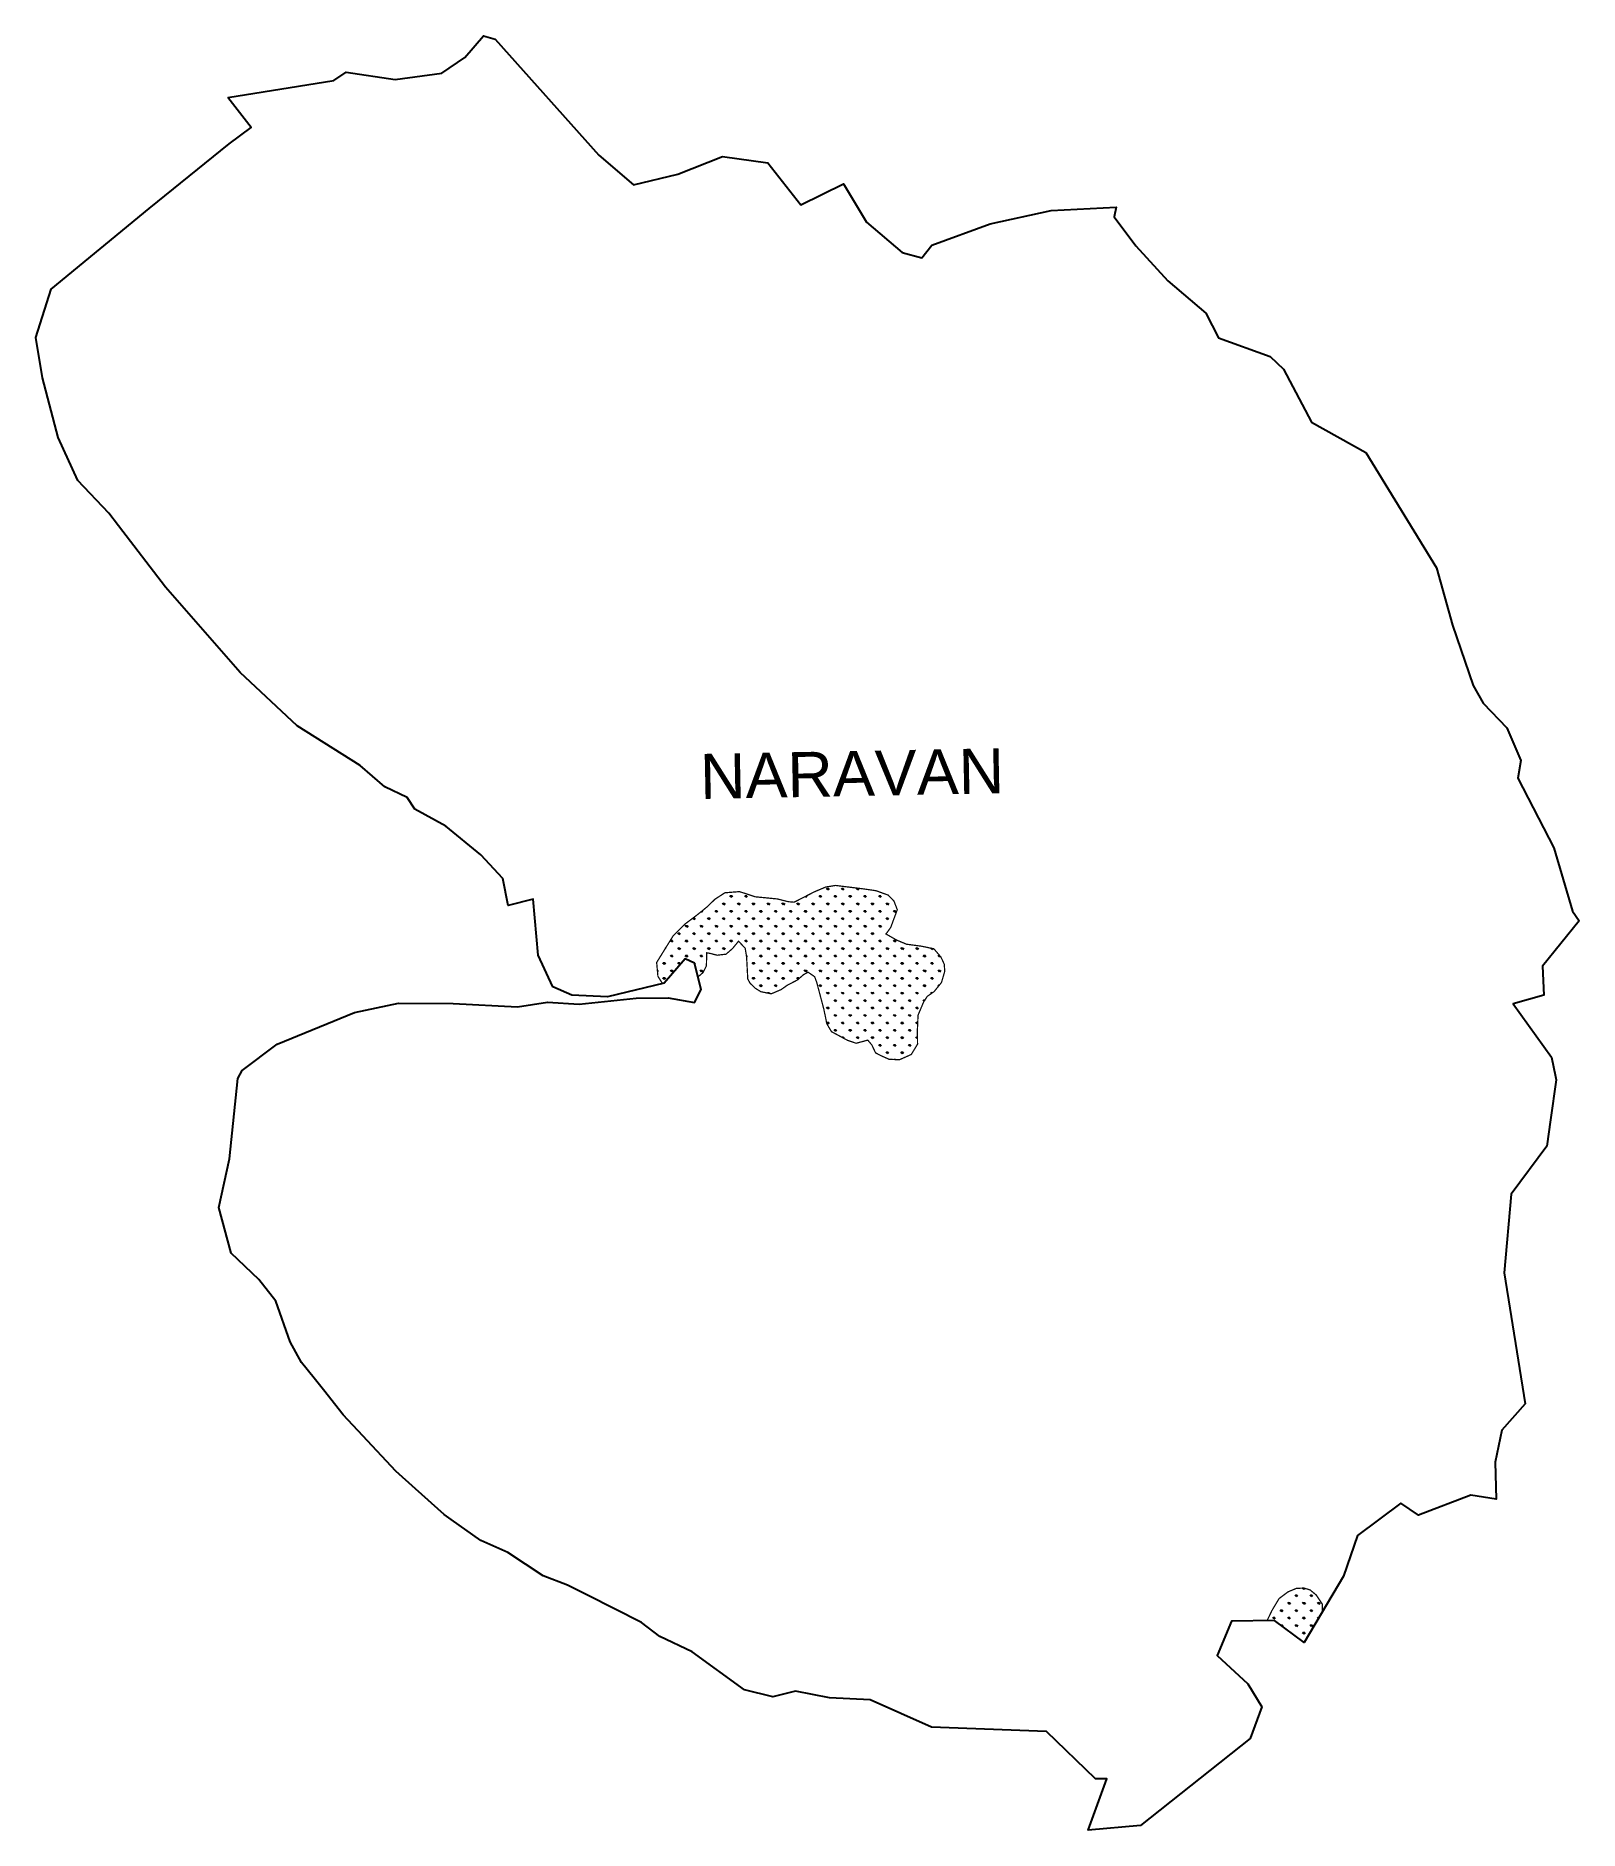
# Model space of a CAD drawing. Header units: metres. Extents: x 310277 to 314003, y 1915374 to 1919706.
import ezdxf

# ---------------------------------------------------------------- set-up
doc = ezdxf.new("R2010")
doc.units = ezdxf.units.M
doc.layers.add('MANGROOVES', color=112, linetype='Continuous')
doc.layers.add('VILLAGE NAME', color=250, linetype='Continuous')
doc.styles.get("Standard").update_dxf_attribs({"font": 'simplex.shx'})

msp = doc.modelspace()

# ---------------------------------------------------------------- hatches: boundary and pattern name
at = {"layer": 'MANGROOVES'}
h = msp.add_hatch(dxfattribs=at)
h.set_pattern_fill('GRASS', color=256)
h.paths.add_polyline_path([(312356.9, 1917595.9), (312349.1, 1917616.5), (312335.2, 1917631.1), (312305.6, 1917641.8), (312274.6, 1917646.3), (312207.7, 1917654.5), (312184.2, 1917650.7), (312156.7, 1917639.1), (312108, 1917614.1), (312093.5, 1917615.3), (312067.5, 1917621.9), (312014.1, 1917627.1), (311975.9, 1917639.6), (311940.7, 1917636.8), (311916.6, 1917621.2), (311898.2, 1917603.2), (311871.7, 1917581.8), (311844.9, 1917561.8), (311815.9, 1917533.1), (311775.9, 1917468.6), (311778.9, 1917435.2), (311789.6, 1917418.2), (311790, 1917417.9), (311793.7, 1917418.8), (311845.1, 1917477.3), (311867.4, 1917467.2), (311875.6, 1917433.6), (311887.6, 1917443.9), (311896, 1917460.1), (311896.8, 1917491.9), (311903.8, 1917490.7), (311922.1, 1917486.1), (311943.3, 1917488.5), (311959.2, 1917502.2), (311973.6, 1917520), (311989.7, 1917502.8), (311993.1, 1917481.8), (311995.9, 1917428.7), (312001.5, 1917418.4), (312014.6, 1917405.9), (312027.8, 1917397.9), (312052.9, 1917393), (312076.7, 1917403.2), (312091, 1917413.4), (312116.2, 1917426.5), (312130.6, 1917439.2), (312141.7, 1917445), (312157.4, 1917434.2), (312162.6, 1917419.9), (312179.6, 1917355.7), (312186.9, 1917320.4), (312198, 1917301.6), (312237.1, 1917280.4), (312257.6, 1917273.5), (312285.7, 1917281.1), (312295.4, 1917269.5), (312304.6, 1917250.3), (312317.9, 1917243.4), (312337.4, 1917234.7), (312362.4, 1917233.8), (312390.8, 1917246.5), (312405.9, 1917271.4), (312405.5, 1917305.5), (312407.1, 1917341.4), (312420.4, 1917372.8), (312429.4, 1917386.8), (312445.9, 1917398.2), (312463.7, 1917420.3), (312471.6, 1917447.4), (312470.3, 1917464.6), (312462.3, 1917481.7), (312445.3, 1917501.6), (312415.4, 1917507.8), (312379.4, 1917512.6), (312355.4, 1917522.6), (312329.7, 1917537.3), (312341.1, 1917553.1)])
h = msp.add_hatch(dxfattribs=at)
h.set_pattern_fill('GRASS', color=256)
h.paths.add_polyline_path([(313383.6, 1915919), (313368.5, 1915941.6), (313354, 1915953.5), (313339, 1915958.4), (313320.2, 1915957.3), (313300.7, 1915949.2), (313278.8, 1915932.8), (313261.5, 1915903.7), (313250, 1915879.8), (313267.5, 1915880.1), (313339.3, 1915826.9), (313383.3, 1915901.2)])

# ---------------------------------------------------------------- linework, layer by layer
at = {"color": 3, "flags": 128}
msp.add_lwpolyline([(310740, 1919556.8), (310996, 1919598.2), (311026.5, 1919618.2), (311144.7, 1919600), (311257.4, 1919615.5), (311313, 1919653.3), (311358.1, 1919705.5), (311386.2, 1919697.5), (311636.3, 1919417.9), (311719.8, 1919346.1), (311827.3, 1919372), (311934.6, 1919414.4), (312044.6, 1919398.8), (312124, 1919297.6), (312226.8, 1919348.4), (312282.3, 1919256.2), (312368.5, 1919182.2), (312416.1, 1919169.5), (312440.7, 1919200.6), (312581.6, 1919251.8), (312728.6, 1919284), (312885.6, 1919292.3), (312880.4, 1919268.5), (312933.1, 1919198.4), (313010.6, 1919114.2), (313102.1, 1919036.3), (313133, 1918976.3), (313257.4, 1918931.8), (313289.7, 1918900.9), (313357, 1918772.6), (313488, 1918699.6), (313659.1, 1918421.3), (313698, 1918282.7), (313747.8, 1918137), (313771.4, 1918094.2), (313828.5, 1918034.8), (313862.4, 1917956.1), (313855.1, 1917913.6), (313942.5, 1917745.1), (313987.8, 1917592.4), (314003.4, 1917568.7), (313915, 1917459.7), (313918.5, 1917390), (313843.9, 1917368.9), (313936.8, 1917239.9), (313946.6, 1917193.5), (313948.4, 1917185.1), (313934.4, 1917089), (313925.1, 1917024.7), (313839, 1916909), (313822.8, 1916718.9), (313873.3, 1916402.9), (313816.7, 1916339.3), (313801, 1916262.3), (313803.2, 1916172.8), (313741.8, 1916182.8), (313615.5, 1916134), (313572.6, 1916163), (313468, 1916084.9), (313434.3, 1915987.3), (313339.3, 1915826.9), (313267.5, 1915880.1), (313164.2, 1915878.3), (313129.1, 1915795.7), (313203.7, 1915726.9), (313236.9, 1915671.3), (313208.8, 1915594.7), (312944.5, 1915385), (312818.2, 1915373.9), (312862.8, 1915497.9), (312835.8, 1915497.4), (312717.4, 1915612.1), (312439.3, 1915622.6), (312291.8, 1915688.8), (312193.1, 1915693.1), (312110.9, 1915709.1), (312056.6, 1915695.3), (311988, 1915712.2), (311861.7, 1915804.2), (311783.5, 1915841.1), (311739.1, 1915875.3), (311609, 1915941.1), (311560.9, 1915965.5), (311501.9, 1915988), (311416.8, 1916044), (311351.5, 1916073.3), (311279.8, 1916124.1), (311262.5, 1916136.2), (311193.6, 1916197.8), (311145.7, 1916240.5), (311066.6, 1916326), (311018.7, 1916376.6), (310971.3, 1916437.2), (310948.7, 1916465.1), (310918.2, 1916502.8), (310891, 1916552.5), (310856.2, 1916651.2), (310815.4, 1916702.8), (310748.2, 1916766.7), (310718.6, 1916876.9), (310744.8, 1916994.4), (310764.8, 1917188.4), (310774.7, 1917207.9), (310859.8, 1917271.3), (311046.2, 1917348), (311152.1, 1917370.6), (311284.4, 1917369.4), (311440.1, 1917361.2), (311512, 1917372.5), (311588.8, 1917367.8), (311726.8, 1917382.7), (311803.3, 1917383.3), (311867.2, 1917371.6), (311883, 1917403.2), (311867.4, 1917467.2), (311845.1, 1917477.3), (311793.7, 1917418.8), (311657.5, 1917385.8), (311570.9, 1917389.5), (311525.1, 1917409.4), (311489.4, 1917486.4), (311477.7, 1917621.5), (311417.6, 1917606.3), (311404.6, 1917671.1), (311351.2, 1917728.3), (311266.6, 1917797.8), (311191.8, 1917838.6), (311173.7, 1917866.6), (311119.6, 1917892.5), (311060.3, 1917944.3), (310907.6, 1918040.2), (310770.4, 1918168.4), (310589.6, 1918374.5), (310476.2, 1918522.6), (310453, 1918553.6), (310378.2, 1918631.9), (310330.4, 1918735.7), (310292.8, 1918879.9), (310276.8, 1918977.5), (310313.5, 1919093.8), (310550.8, 1919288.8), (310743.4, 1919445.3), (310796.9, 1919484.1), (310740, 1919556.8)], dxfattribs=at)
at = {"layer": 'MANGROOVES', "const_width": 3.02, "flags": 128}
for points in [[(311790, 1917417.9), (311789.6, 1917418.2), (311778.9, 1917435.2), (311775.9, 1917468.6), (311815.9, 1917533.1), (311844.9, 1917561.8), (311871.7, 1917581.8), (311898.2, 1917603.2), (311916.6, 1917621.2), (311940.7, 1917636.8), (311975.9, 1917639.6), (312014.1, 1917627.1), (312067.5, 1917621.9), (312093.5, 1917615.3), (312108, 1917614.1), (312156.7, 1917639.1), (312184.2, 1917650.7), (312207.7, 1917654.5), (312274.6, 1917646.3), (312305.6, 1917641.8), (312335.2, 1917631.1), (312349.1, 1917616.5), (312356.9, 1917595.9), (312341.1, 1917553.1), (312329.7, 1917537.3), (312355.4, 1917522.6), (312379.4, 1917512.6), (312415.4, 1917507.8), (312445.3, 1917501.6), (312462.3, 1917481.7), (312470.3, 1917464.6), (312471.6, 1917447.4), (312463.7, 1917420.3), (312445.9, 1917398.2), (312429.4, 1917386.8), (312420.4, 1917372.8), (312407.1, 1917341.4), (312405.5, 1917305.5), (312405.9, 1917271.4), (312390.8, 1917246.5), (312362.4, 1917233.8), (312337.4, 1917234.7), (312317.9, 1917243.4), (312304.6, 1917250.3), (312295.4, 1917269.5), (312285.7, 1917281.1), (312257.6, 1917273.5), (312237.1, 1917280.4), (312198, 1917301.6), (312186.9, 1917320.4), (312179.6, 1917355.7), (312162.6, 1917419.9), (312157.4, 1917434.2), (312141.7, 1917445), (312130.6, 1917439.2), (312116.2, 1917426.5), (312091, 1917413.4), (312076.7, 1917403.2), (312052.9, 1917393), (312027.8, 1917397.9), (312014.6, 1917405.9), (312001.5, 1917418.4), (311995.9, 1917428.7), (311993.1, 1917481.8), (311989.7, 1917502.8), (311973.6, 1917520), (311959.2, 1917502.2), (311943.3, 1917488.5), (311922.1, 1917486.1), (311903.8, 1917490.7), (311896.8, 1917491.9), (311896, 1917460.1), (311887.6, 1917443.9), (311875.6, 1917433.6)], [(313383.3, 1915901.2), (313383.6, 1915919), (313368.5, 1915941.6), (313354, 1915953.5), (313339, 1915958.4), (313320.2, 1915957.3), (313300.7, 1915949.2), (313278.8, 1915932.8), (313261.5, 1915903.7), (313250, 1915879.8)]]:
    msp.add_lwpolyline(points, dxfattribs=at)

# ---------------------------------------------------------------- texts
at = {"layer": 'VILLAGE NAME', "insert": (311879.5, 1917971.9), "char_height": 108.748, "attachment_point": 1, "rotation": 1.1028}
msp.add_mtext_dynamic_manual_height_columns('{\\fArial|b0|i0|c0|p34;NARAVAN}', width=1571.314, gutter_width=543.7, heights=[0], dxfattribs=at)

doc.saveas('drawing.dxf')
